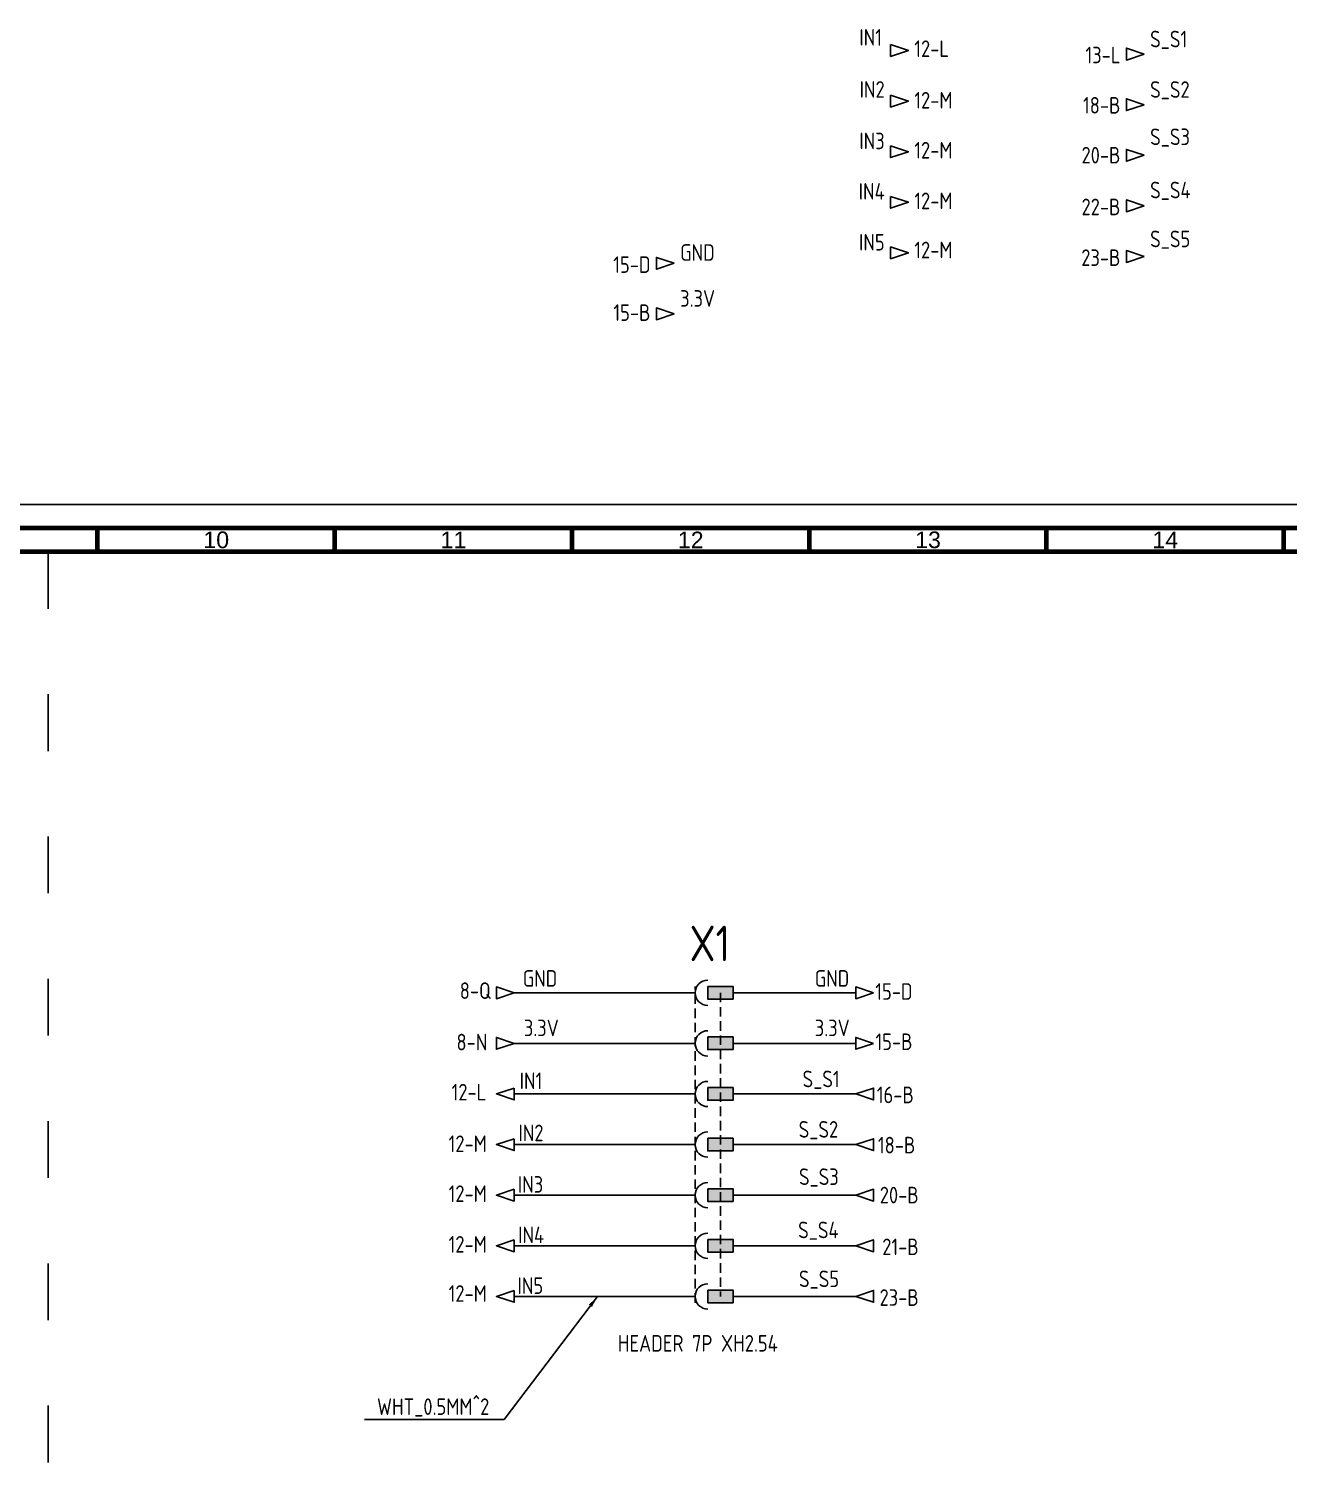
# Model space of a CAD drawing. Extents: x -73 to 5488, y -2262 to 3535.
# Drawn here: x 451.3 to 716.6, y 105.2 to 410.7 of the extents above; entities that cross this region are included whole.
import ezdxf
from ezdxf.enums import TextEntityAlignment as Align

# ---------------------------------------------------------------- set-up
doc = ezdxf.new("R2010")
doc.units = 0
doc.linetypes.add('ACAD_ISO03W100', pattern=[30, 12, -18])
doc.linetypes.add('ACISOWELD', pattern=[3, 2, -1])
for name, color, linetype, lineweight in [('Khung_ten', 7, 'Continuous', 70), ('Net dut025', 150, 'ACAD_ISO03W100', 25), ('Net khuat', 140, 'ACISOWELD', 25), ('Net manh', 200, 'Continuous', 25)]:
    doc.layers.add(name, color=color, linetype=linetype, lineweight=lineweight)
for name, color, linetype in [('SYMS', 7, 'Continuous'), ('TAGS', 150, 'Continuous'), ('WIREREF', 52, 'Continuous'), ('WIREREF_DEST', 7, 'Continuous'), ('XREF', 7, 'Continuous')]:
    doc.layers.add(name, color=color, linetype=linetype)
doc.styles.add('Annotative', font='arial.ttf')
doc.styles.get("Standard").update_dxf_attribs({"font": 'isocp2.shx', "width": 0.9, "height": 3.5})
doc.styles.add('WD_IEC 3.5', font='isocp2.shx', dxfattribs={"width": 0.9, "height": 3.5})
doc.styles.add('WD_IEC_2.5mm', font='isocp2.shx', dxfattribs={"width": 0.9, "height": 2.5})
doc.dimstyles.get("Standard").update_dxf_attribs({"dimtxt": 2.5, "dimasz": 0.18, "dimexe": 0.18, "dimexo": 0.0625, "dimgap": 0.09, "dimtad": 0, "dimtih": 1, "dimtoh": 1, "dimdec": 4, "dimzin": 0, "dimdsep": 46, "dimtxsty": 'Standard', "dimcen": 0.09, "dimadec": 0, "dimazin": 0, "dimtfac": 1, "dimtdec": 4, "dimtofl": 0, "dimtmove": 0, "dimatfit": 3, "dimfxl": 1, "dimtolj": 1, "dimtzin": 0, "dimarcsym": 0})

# ---------------------------------------------------------------- blocks, each defined once
blk = doc.blocks.new('HA1D3')
blk.add_lwpolyline([(0, 0), (-3.75, -1.25), (-3.75, 1.25)], close=True)
at = {"style": 'WD_IEC 3.5'}
for tag, p, height, flags in [('WIRENO', (1.25, 1), 2.5, 8), ('X1TERM01', (0, 0), 0.32, 1)]:
    blk.add_attdef(tag, p, '', height=height, dxfattribs=dict(at, flags=flags))
blk.add_attdef('XREF', text='', height=2.5, dxfattribs=at).set_placement((-5, 0), align=Align.MIDDLE_RIGHT)
at = {"style": 'WD_IEC 3.5', "flags": 1}
blk.add_attdef('SIGCODE', text='', height=1, dxfattribs=at).set_placement((-2.5, 1.8), align=Align.RIGHT)
at = {"style": 'WD_IEC 3.5'}
blk.add_attdef('DESC1', text='', height=2.5, dxfattribs=at).set_placement((1.25, -1), align=Align.TOP_LEFT)
blk = doc.blocks.new('HA1S1')
blk.add_lwpolyline([(0, 1.25), (3.75, 0), (0, -1.25)], close=True)
at = {"style": 'WD_IEC 3.5'}
for tag, height, flags, p in [('WIRENO', 2.5, 8, (-1.25, 1)), ('SIGCODE', 1, 1, (5, 1.8))]:
    blk.add_attdef(tag, text='', height=height, dxfattribs=dict(at, flags=flags)).set_placement(p, align=Align.RIGHT)
at = {"style": 'WD_IEC 3.5', "flags": 1}
blk.add_attdef('X4TERM01', (0, 0), '', height=0.32, dxfattribs=at)
at = {"style": 'WD_IEC 3.5'}
blk.add_attdef('XREF', text='', height=2.5, dxfattribs=at).set_placement((5, 0), align=Align.MIDDLE_LEFT)
blk.add_attdef('DESC1', text='', height=2.5, dxfattribs=at).set_placement((-1.25, -1), align=Align.TOP_RIGHT)
blk = doc.blocks.new('VC01PJ')
for p, q in [((0, 2.5), (0, 5)), ((0, -5), (0, -1.25))]:
    blk.add_line(p, q)
blk.add_lwpolyline([(-0.63, 0), (0.62, 0), (0.62, 2.5), (-0.63, 2.5)], close=True)
blk.add_arc((0, 0), 1.25, 180, 0)
blk.add_solid([(-0.63, 2.5), (-0.63, 0), (0.62, 2.5), (0.62, 0)])
at = {"style": 'WD_IEC 3.5'}
for tag, p in [('INST', (-5.25, 8)), ('LOC', (-5.25, 5)), ('TAG1', (-5.25, 2)), ('DESC1', (-5.25, -5.6)), ('DESC2', (-5.25, -8.6)), ('DESC3', (-5.25, -11.6))]:
    blk.add_attdef(tag, text='', height=2.5, dxfattribs=at).set_placement(p, align=Align.RIGHT)
blk.add_attdef('TERM02', text='', height=2, rotation=90, dxfattribs=at).set_placement((-1, 5), align=Align.RIGHT)
at = {"style": 'WD_IEC 3.5', "flags": 1}
for tag, p, height in [('X2TERM02', (0, 5), 0.32), ('X2TERMDESC02', (0, 4.48), 0.32), ('MFG', (2.75, 4), 1.5), ('CAT', (2.75, 1.5), 1.5), ('X4LINK', (-1.25, 1.25), 0.32), ('X1LINK', (1.25, 1.25), 0.32), ('ASSYCODE', (2.75, -2.75), 1), ('FAMILY', (2.75, -4.25), 1), ('X8TERM01', (0, -5), 0.32), ('X8TERMDESC01', (0, -5.52), 0.32), ('CATDESC', (2.75, -5.75), 1)]:
    blk.add_attdef(tag, p, '', height=height, dxfattribs=at)
at = {"style": 'WD_IEC 3.5'}
blk.add_attdef('TERM01', (-1, -5), '', height=2, rotation=90, dxfattribs=at)

msp = doc.modelspace()

# ---------------------------------------------------------------- linework, layer by layer
msp.add_lwpolyline([(17.76, -530.52), (17.76, 310.48), (1206.76, 310.48), (1206.76, -530.52), (17.76, -530.52)], close=True)
at = {"layer": 'Khung_ten'}
for p, q in [((465.76, 300.48), (465.76, 305.48)), ((515.76, 300.48), (515.76, 305.48)), ((565.76, 300.48), (565.76, 305.48)), ((615.76, 300.48), (615.76, 305.48)), ((665.76, 300.48), (665.76, 305.48)), ((715.76, 300.48), (715.76, 305.48))]:
    msp.add_line(p, q, dxfattribs=at)
for points in [[(29.76, -525.52), (1201.76, -525.52), (1201.76, 305.48), (29.76, 305.48)], [(34.76, -520.52), (1196.76, -520.52), (1196.76, 300.48), (34.76, 300.48)]]:
    msp.add_lwpolyline(points, close=True, dxfattribs=at)
at = {"layer": 'Net dut025'}
msp.add_line((455.38, 300.48), (455.38, -518.43), dxfattribs=at)
at = {"layer": 'Net khuat'}
for p, q in [((591.68, 142.18), (591.68, 208.85)), ((597.01, 207.51), (597.01, 143.51))]:
    msp.add_line(p, q, dxfattribs=at)
at = {"layer": 'Net manh'}
for p, q in [((583.68, 207.51), (553.56, 207.51)), ((605.02, 207.51), (625.54, 207.51)), ((583.68, 196.85), (553.56, 196.85)), ((605.02, 196.85), (625.54, 196.85)), ((583.68, 186.18), (553.56, 186.18)), ((605.02, 186.18), (625.54, 186.18)), ((583.68, 175.51), (553.56, 175.51)), ((605.02, 175.51), (625.54, 175.51)), ((583.68, 164.85), (553.56, 164.85)), ((605.02, 164.85), (625.54, 164.85)), ((583.68, 154.18), (553.56, 154.18)), ((605.02, 154.18), (625.54, 154.18)), ((583.68, 143.51), (553.56, 143.51)), ((605.02, 143.51), (625.54, 143.51))]:
    msp.add_line(p, q, dxfattribs=at)

# ---------------------------------------------------------------- block references
ref = msp.add_blockref('VC01PJ', (594.35, 207.51), dxfattribs=dict(at, xscale=2.13333866664, yscale=2.13333866664, zscale=2.13333866664, rotation=270))
ref.add_attrib('TAG1', 'X1', dxfattribs={"layer": 'TAGS', "height": 7.5, "style": 'WD_IEC_2.5mm', "width": 0.9}).set_placement((599.03, 221.67), align=Align.TOP_RIGHT)
at = {"layer": 'Net manh', "xscale": 2.13333866664, "yscale": 2.13333866664, "zscale": 2.13333866664, "rotation": 270}
for p in [(594.35, 196.85), (594.35, 186.18), (594.35, 175.51), (594.35, 164.85), (594.35, 154.18), (594.35, 143.51)]:
    msp.add_blockref('VC01PJ', p, dxfattribs=at)
at = {"layer": 'SYMS'}
ref = msp.add_blockref('HA1S1', (632.88, 406.16), dxfattribs=at)
ref.add_attrib('XREF', '12-L', dxfattribs={"layer": 'XREF', "height": 3.5, "style": 'WD_IEC 3.5', "width": 0.9}).set_placement((637.88, 408.28), align=Align.TOP_LEFT)
ref.add_attrib('WIRENO', 'IN1', dxfattribs={"layer": 'WIREREF', "height": 3.5, "style": 'WD_IEC 3.5', "width": 0.9, "flags": 8}).set_placement((631.06, 410.68), align=Align.TOP_RIGHT)
ref = msp.add_blockref('HA1D3', (686.32, 405.4), dxfattribs=at)
ref.add_attrib('XREF', '13-L', dxfattribs={"layer": 'XREF', "height": 3.5, "style": 'WD_IEC 3.5', "width": 0.9}).set_placement((681.32, 406.95), align=Align.TOP_RIGHT)
ref.add_attrib('WIRENO', 'S_S1', dxfattribs={"layer": 'WIREREF_DEST', "height": 3.5, "style": 'WD_IEC 3.5', "width": 0.9, "flags": 8}).set_placement((687.57, 410.32), align=Align.TOP_LEFT)
ref = msp.add_blockref('HA1S1', (632.88, 395.49), dxfattribs=at)
ref.add_attrib('XREF', '12-M', dxfattribs={"layer": 'XREF', "height": 3.5, "style": 'WD_IEC 3.5', "width": 0.9}).set_placement((637.88, 397.42), align=Align.TOP_LEFT)
ref.add_attrib('WIRENO', 'IN2', dxfattribs={"layer": 'WIREREF', "height": 3.5, "style": 'WD_IEC 3.5', "width": 0.9, "flags": 8}).set_placement((631.63, 399.7), align=Align.TOP_RIGHT)
ref = msp.add_blockref('HA1D3', (686.32, 394.73), dxfattribs=at)
ref.add_attrib('XREF', '18-B', dxfattribs={"layer": 'XREF', "height": 3.5, "style": 'WD_IEC 3.5', "width": 0.9}).set_placement((681.32, 396.36), align=Align.TOP_RIGHT)
ref.add_attrib('WIRENO', 'S_S2', dxfattribs={"layer": 'WIREREF_DEST', "height": 3.5, "style": 'WD_IEC 3.5', "width": 0.9, "flags": 8}).set_placement((687.57, 399.68), align=Align.TOP_LEFT)
ref = msp.add_blockref('HA1S1', (632.88, 384.82), dxfattribs=at)
ref.add_attrib('XREF', '12-M', dxfattribs={"layer": 'XREF', "height": 3.5, "style": 'WD_IEC 3.5', "width": 0.9}).set_placement((637.88, 386.88), align=Align.TOP_LEFT)
ref.add_attrib('WIRENO', 'IN3', dxfattribs={"layer": 'WIREREF', "height": 3.5, "style": 'WD_IEC 3.5', "width": 0.9, "flags": 8}).set_placement((631.63, 388.84), align=Align.TOP_RIGHT)
ref = msp.add_blockref('HA1D3', (686.32, 384.06), dxfattribs=at)
ref.add_attrib('XREF', '20-B', dxfattribs={"layer": 'XREF', "height": 3.5, "style": 'WD_IEC 3.5', "width": 0.9}).set_placement((681.32, 385.84), align=Align.TOP_RIGHT)
ref.add_attrib('WIRENO', 'S_S3', dxfattribs={"layer": 'WIREREF_DEST', "height": 3.5, "style": 'WD_IEC 3.5', "width": 0.9, "flags": 8}).set_placement((687.57, 389.71), align=Align.TOP_LEFT)
ref = msp.add_blockref('HA1S1', (632.88, 374.16), dxfattribs=at)
ref.add_attrib('XREF', '12-M', dxfattribs={"layer": 'XREF', "height": 3.5, "style": 'WD_IEC 3.5', "width": 0.9}).set_placement((637.88, 376.2), align=Align.TOP_LEFT)
ref.add_attrib('WIRENO', 'IN4', dxfattribs={"layer": 'WIREREF', "height": 3.5, "style": 'WD_IEC 3.5', "width": 0.9, "flags": 8}).set_placement((631.63, 378.21), align=Align.TOP_RIGHT)
ref = msp.add_blockref('HA1D3', (686.32, 373.4), dxfattribs=at)
ref.add_attrib('XREF', '22-B', dxfattribs={"layer": 'XREF', "height": 3.5, "style": 'WD_IEC 3.5', "width": 0.9}).set_placement((681.32, 374.93), align=Align.TOP_RIGHT)
ref.add_attrib('WIRENO', 'S_S4', dxfattribs={"layer": 'WIREREF_DEST', "height": 3.5, "style": 'WD_IEC 3.5', "width": 0.9, "flags": 8}).set_placement((687.57, 378.49), align=Align.TOP_LEFT)
ref = msp.add_blockref('HA1S1', (632.88, 363.49), dxfattribs=at)
ref.add_attrib('XREF', '12-M', dxfattribs={"layer": 'XREF', "height": 3.5, "style": 'WD_IEC 3.5', "width": 0.9}).set_placement((637.88, 365.85), align=Align.TOP_LEFT)
ref.add_attrib('WIRENO', 'IN5', dxfattribs={"layer": 'WIREREF', "height": 3.5, "style": 'WD_IEC 3.5', "width": 0.9, "flags": 8}).set_placement((631.63, 367.49), align=Align.TOP_RIGHT)
ref = msp.add_blockref('HA1D3', (686.32, 362.73), dxfattribs=at)
ref.add_attrib('XREF', '23-B', dxfattribs={"layer": 'XREF', "height": 3.5, "style": 'WD_IEC 3.5', "width": 0.9}).set_placement((681.32, 364.23), align=Align.TOP_RIGHT)
ref.add_attrib('WIRENO', 'S_S5', dxfattribs={"layer": 'WIREREF_DEST', "height": 3.5, "style": 'WD_IEC 3.5', "width": 0.9, "flags": 8}).set_placement((687.57, 368.18), align=Align.TOP_LEFT)
ref = msp.add_blockref('HA1D3', (587.28, 361.29), dxfattribs=at)
ref.add_attrib('XREF', '15-D', dxfattribs={"layer": 'XREF', "height": 3.5, "style": 'WD_IEC 3.5', "width": 0.9}).set_placement((582.28, 362.77), align=Align.TOP_RIGHT)
ref.add_attrib('WIRENO', 'GND', dxfattribs={"layer": 'WIREREF_DEST', "height": 3.5, "style": 'WD_IEC 3.5', "width": 0.9, "flags": 8}).set_placement((588.53, 365.32), align=Align.TOP_LEFT)
ref = msp.add_blockref('HA1D3', (587.28, 350.63), dxfattribs=at)
ref.add_attrib('XREF', '15-B', dxfattribs={"layer": 'XREF', "height": 3.5, "style": 'WD_IEC 3.5', "width": 0.9}).set_placement((582.28, 352.65), align=Align.TOP_RIGHT)
ref.add_attrib('WIRENO', '3.3V', dxfattribs={"layer": 'WIREREF_DEST', "height": 3.5, "style": 'WD_IEC 3.5', "width": 0.9, "flags": 8}).set_placement((588.53, 355.64), align=Align.TOP_LEFT)
ref = msp.add_blockref('HA1D3', (553.56, 207.51), dxfattribs=at)
ref.add_attrib('XREF', '8-Q', dxfattribs={"layer": 'XREF', "height": 3.5, "style": 'WD_IEC 3.5', "width": 0.9}).set_placement((548.62, 209.71), align=Align.TOP_RIGHT)
ref.add_attrib('WIRENO', 'GND', dxfattribs={"layer": 'WIREREF_DEST', "height": 3.5, "style": 'WD_IEC 3.5', "width": 0.9, "flags": 8}).set_placement((555.36, 212.29), align=Align.TOP_LEFT)
ref = msp.add_blockref('HA1D3', (629.29, 207.51), dxfattribs=at)
ref.add_attrib('XREF', '15-D', dxfattribs={"layer": 'XREF', "height": 3.5, "style": 'WD_IEC 3.5', "width": 0.9}).set_placement((637.5, 209.54), align=Align.TOP_RIGHT)
ref.add_attrib('WIRENO', 'GND', dxfattribs={"layer": 'WIREREF_DEST', "height": 3.5, "style": 'WD_IEC 3.5', "width": 0.9, "flags": 8}).set_placement((616.9, 212.29), align=Align.TOP_LEFT)
ref = msp.add_blockref('HA1D3', (553.56, 196.85), dxfattribs=at)
ref.add_attrib('XREF', '8-N', dxfattribs={"layer": 'XREF', "height": 3.5, "style": 'WD_IEC 3.5', "width": 0.9}).set_placement((547.89, 198.87), align=Align.TOP_RIGHT)
ref.add_attrib('WIRENO', '3.3V', dxfattribs={"layer": 'WIREREF_DEST', "height": 3.5, "style": 'WD_IEC 3.5', "width": 0.9, "flags": 8}).set_placement((555.6, 201.86), align=Align.TOP_LEFT)
ref = msp.add_blockref('HA1D3', (629.29, 196.85), dxfattribs=at)
ref.add_attrib('XREF', '15-B', dxfattribs={"layer": 'XREF', "height": 3.5, "style": 'WD_IEC 3.5', "width": 0.9}).set_placement((637.5, 198.94), align=Align.TOP_RIGHT)
ref.add_attrib('WIRENO', '3.3V', dxfattribs={"layer": 'WIREREF_DEST', "height": 3.5, "style": 'WD_IEC 3.5', "width": 0.9, "flags": 8}).set_placement((616.9, 201.86), align=Align.TOP_LEFT)
ref = msp.add_blockref('HA1S1', (553.56, 186.18), dxfattribs=dict(at, xscale=-1))
ref.add_attrib('XREF', '12-L', dxfattribs={"layer": 'XREF', "height": 3.5, "style": 'WD_IEC 3.5', "width": 0.9}).set_placement((540.37, 188.31), align=Align.TOP_LEFT)
ref.add_attrib('WIRENO', 'IN1', dxfattribs={"layer": 'WIREREF', "height": 3.5, "style": 'WD_IEC 3.5', "width": 0.9, "flags": 8}).set_placement((559.48, 190.71), align=Align.TOP_RIGHT)
ref = msp.add_blockref('HA1D3', (625.54, 186.18), dxfattribs=dict(at, xscale=-1))
ref.add_attrib('XREF', '16-B', dxfattribs={"layer": 'XREF', "height": 3.5, "style": 'WD_IEC 3.5', "width": 0.9}).set_placement((637.78, 187.74), align=Align.TOP_RIGHT)
ref.add_attrib('WIRENO', 'S_S1', dxfattribs={"layer": 'WIREREF_DEST', "height": 3.5, "style": 'WD_IEC 3.5', "width": 0.9, "flags": 8}).set_placement((614.33, 191.1), align=Align.TOP_LEFT)
ref = msp.add_blockref('HA1D3', (625.54, 175.51), dxfattribs=dict(at, xscale=-1))
ref.add_attrib('XREF', '18-B', dxfattribs={"layer": 'XREF', "height": 3.5, "style": 'WD_IEC 3.5', "width": 0.9}).set_placement((638.1, 177.15), align=Align.TOP_RIGHT)
ref.add_attrib('WIRENO', 'S_S2', dxfattribs={"layer": 'WIREREF_DEST', "height": 3.5, "style": 'WD_IEC 3.5', "width": 0.9, "flags": 8}).set_placement((613.51, 180.47), align=Align.TOP_LEFT)
ref = msp.add_blockref('HA1S1', (553.56, 175.51), dxfattribs=dict(at, xscale=-1))
ref.add_attrib('XREF', '12-M', dxfattribs={"layer": 'XREF', "height": 3.5, "style": 'WD_IEC 3.5', "width": 0.9}).set_placement((539.74, 177.44), align=Align.TOP_LEFT)
ref.add_attrib('WIRENO', 'IN2', dxfattribs={"layer": 'WIREREF', "height": 3.5, "style": 'WD_IEC 3.5', "width": 0.9, "flags": 8}).set_placement((559.73, 179.72), align=Align.TOP_RIGHT)
ref = msp.add_blockref('HA1S1', (553.56, 164.85), dxfattribs=dict(at, xscale=-1))
ref.add_attrib('XREF', '12-M', dxfattribs={"layer": 'XREF', "height": 3.5, "style": 'WD_IEC 3.5', "width": 0.9}).set_placement((539.74, 166.91), align=Align.TOP_LEFT)
ref.add_attrib('WIRENO', 'IN3', dxfattribs={"layer": 'WIREREF', "height": 3.5, "style": 'WD_IEC 3.5', "width": 0.9, "flags": 8}).set_placement((559.67, 168.86), align=Align.TOP_RIGHT)
ref = msp.add_blockref('HA1D3', (625.54, 164.85), dxfattribs=dict(at, xscale=-1))
ref.add_attrib('XREF', '20-B', dxfattribs={"layer": 'XREF', "height": 3.5, "style": 'WD_IEC 3.5', "width": 0.9}).set_placement((638.81, 166.62), align=Align.TOP_RIGHT)
ref.add_attrib('WIRENO', 'S_S3', dxfattribs={"layer": 'WIREREF_DEST', "height": 3.5, "style": 'WD_IEC 3.5', "width": 0.9, "flags": 8}).set_placement((613.57, 170.49), align=Align.TOP_LEFT)
ref = msp.add_blockref('HA1D3', (625.54, 154.18), dxfattribs=dict(at, xscale=-1))
ref.add_attrib('XREF', '21-B', dxfattribs={"layer": 'XREF', "height": 3.5, "style": 'WD_IEC 3.5', "width": 0.9}).set_placement((638.81, 155.71), align=Align.TOP_RIGHT)
ref.add_attrib('WIRENO', 'S_S4', dxfattribs={"layer": 'WIREREF_DEST', "height": 3.5, "style": 'WD_IEC 3.5', "width": 0.9, "flags": 8}).set_placement((613.39, 159.27), align=Align.TOP_LEFT)
ref = msp.add_blockref('HA1S1', (553.56, 154.18), dxfattribs=dict(at, xscale=-1))
ref.add_attrib('XREF', '12-M', dxfattribs={"layer": 'XREF', "height": 3.5, "style": 'WD_IEC 3.5', "width": 0.9}).set_placement((539.74, 156.23), align=Align.TOP_LEFT)
ref.add_attrib('WIRENO', 'IN4', dxfattribs={"layer": 'WIREREF', "height": 3.5, "style": 'WD_IEC 3.5', "width": 0.9, "flags": 8}).set_placement((559.85, 158.23), align=Align.TOP_RIGHT)
ref = msp.add_blockref('HA1S1', (553.56, 143.51), dxfattribs=dict(at, xscale=-1))
ref.add_attrib('XREF', '12-M', dxfattribs={"layer": 'XREF', "height": 3.5, "style": 'WD_IEC 3.5', "width": 0.9}).set_placement((539.74, 145.87), align=Align.TOP_LEFT)
ref.add_attrib('WIRENO', 'IN5', dxfattribs={"layer": 'WIREREF', "height": 3.5, "style": 'WD_IEC 3.5', "width": 0.9, "flags": 8}).set_placement((559.67, 147.52), align=Align.TOP_RIGHT)
ref = msp.add_blockref('HA1D3', (625.54, 143.51), dxfattribs=dict(at, xscale=-1))
ref.add_attrib('XREF', '23-B', dxfattribs={"layer": 'XREF', "height": 3.5, "style": 'WD_IEC 3.5', "width": 0.9}).set_placement((638.81, 145.02), align=Align.TOP_RIGHT)
ref.add_attrib('WIRENO', 'S_S5', dxfattribs={"layer": 'WIREREF_DEST', "height": 3.5, "style": 'WD_IEC 3.5', "width": 0.9, "flags": 8}).set_placement((613.57, 148.96), align=Align.TOP_LEFT)

# ---------------------------------------------------------------- texts
at = {"layer": 'Khung_ten', "char_height": 3.5, "width": 50, "attachment_point": 5, "style": 'Annotative'}
for s, insert in [('10', (490.76, 302.98)), ('10', (490.76, 302.98)), ('11', (540.76, 302.98)), ('11', (540.76, 302.98)), ('12', (590.76, 302.98)), ('12', (590.76, 302.98)), ('13', (640.76, 302.98)), ('13', (640.76, 302.98)), ('14', (690.76, 302.98)), ('14', (690.76, 302.98))]:
    msp.add_mtext(s, dxfattribs=dict(at, insert=insert))
at = {"layer": 'SYMS', "insert": (548.31, 118.18), "char_height": 3.5, "attachment_point": 9, "style": 'WD_IEC 3.5'}
msp.add_mtext('\\A1;WHT_0.5MM^ 2', dxfattribs=at)
at = {"layer": 'TAGS', "insert": (594.01, 133.61), "char_height": 3.5, "attachment_point": 5}
msp.add_mtext_dynamic_manual_height_columns('\\pxqj;HEADER 7P XH2.54', width=37.2129, gutter_width=24.5, heights=[0], dxfattribs=at)

# ---------------------------------------------------------------- leaders
at = {"layer": 'SYMS', "annotation_type": 0, "has_hookline": 1, "hookline_direction": 1, "text_width": 26.33}
msp.add_leader([(571.13, 143.51), (551.43, 117.56), (548.93, 117.56)], dimstyle='Standard', override={"dimtxt": 2.5, "dimasz": 2.5, "dimexe": 1.25, "dimexo": 0.625, "dimgap": 0.625, "dimtad": 1, "dimtoh": 0, "dimdec": 4, "dimzin": 8, "dimlunit": 6, "dimtxsty": 'Standard', "dimcen": 2.5, "dimtdec": 4, "dimtofl": 1, "dimtmove": 0, "dimtvp": 1}, dxfattribs=at)

doc.saveas('drawing.dxf')
